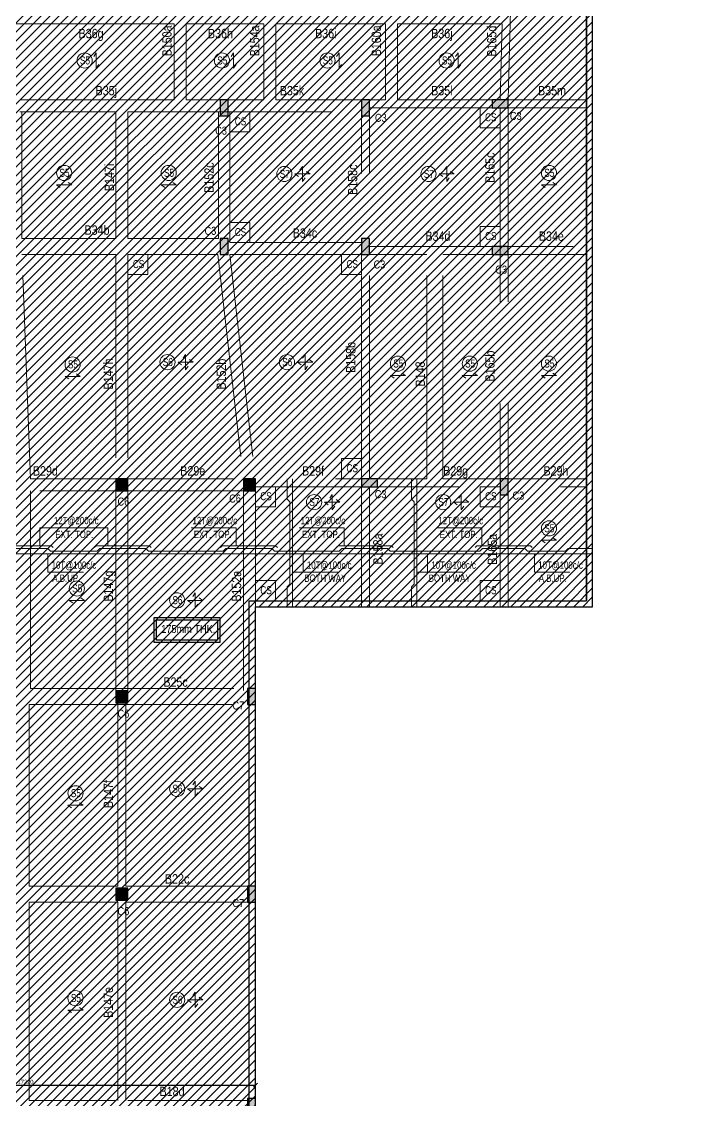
# Model space of a CAD drawing. Header units: millimetres. Extents: x 1112055 to 3390982, y -148532 to 766891.
# Drawn here: x 2850031 to 2875235, y -49255 to -8827 of the extents above; entities that cross this region are included whole.
import ezdxf
from ezdxf.enums import TextEntityAlignment as Align

# ---------------------------------------------------------------- set-up
doc = ezdxf.new("R2010")
doc.units = ezdxf.units.MM
doc.header["$PDMODE"] = 35
doc.header["$PDSIZE"] = -25
doc.linetypes.add('Hidden', pattern=[9.525, 6.35, -3.175])
for name, color, linetype, lineweight in [('B BEAM', 148, 'Continuous', 13), ('B COL. NO.', 3, 'Continuous', 20), ('B FINAL COLUMN', 1, 'Continuous', 30), ('B SLAB NO', 56, 'Continuous', 9), ('B STEEL', 34, 'Continuous', 15), ('B STEEL TEXT', 7, 'Continuous', 15), ('B TITLE BLOCK', 250, 'Continuous', 0), ('B-BEAM NO', 215, 'Continuous', 18), ('g-sol250', 250, 'Continuous', 5)]:
    doc.layers.add(name, color=color, linetype=linetype, lineweight=lineweight)
doc.layers.add('B-COL HT', color=7, linetype='Continuous', lineweight=0, true_color=0x4e4f45)
doc.styles.add('Cali', font='calibri.ttf')
doc.styles.add('Q1', font='g13f12d.shx', dxfattribs={"width": 0.8})
doc.styles.add('SWINC', font='swissc.ttf')
doc.styles.add('SWISS', font='swisscl.ttf')
doc.dimstyles.new('BHOOMI', dxfattribs={"dimtxt": 230, "dimasz": 150, "dimexe": 10, "dimexo": 0, "dimgap": 25, "dimtad": 1, "dimdec": 0, "dimzin": 0, "dimdsep": 46, "dimtxsty": 'SWINC', "dimblk": 'OBLIQUE', "dimcen": 0.09, "dimclrd": 250, "dimclre": 250, "dimclrt": 256, "dimaunit": 1, "dimadec": 3, "dimazin": 0, "dimtfac": 1, "dimtdec": 0, "dimtofl": 0, "dimtmove": 1, "dimatfit": 3, "dimfxl": 100, "dimtolj": 1, "dimtzin": 0, "dimlwd": 9, "dimlwe": 5, "dimarcsym": 0})
doc.dimstyles.new('LEVEL DIM', dxfattribs={"dimtxt": 150, "dimasz": 150, "dimexe": 100, "dimexo": 100, "dimgap": 50, "dimtad": 1, "dimdec": 0, "dimzin": 0, "dimdsep": 46, "dimtxsty": 'Cali', "dimblk": 'OBLIQUE', "dimcen": 0, "dimclrd": 256, "dimclre": 256, "dimclrt": 3, "dimadec": 0, "dimazin": 0, "dimtfac": 1, "dimtdec": 0, "dimtofl": 0, "dimtmove": 1, "dimatfit": 0, "dimfxl": 100, "dimfxlon": 1, "dimtolj": 1, "dimtzin": 0, "dimlwd": -1, "dimlwe": -1, "dimarcsym": 0})

# ---------------------------------------------------------------- blocks, each defined once
blk = doc.blocks.new('_Oblique')
at = {"color": 0, "linetype": 'ByBlock', "lineweight": -2}
blk.add_line((-0.5, -0.5), (0.5, 0.5), dxfattribs=at)
blk = doc.blocks.new('*D6354')
at = {"linetype": 'ByBlock', "transparency": 16777216}
for p, q in [((2841568, -48782), (2841568, -48582)), ((2841568, -48682), (2858788, -48682)), ((2858788, -48782), (2858788, -48582))]:
    blk.add_line(p, q, dxfattribs=at)
at = {"layer": 'Defpoints', "color": 0, "lineweight": 40, "transparency": 16777216}
for p in [(2858788, -48682), (2841568, -49105), (2858788, -49106)]:
    blk.add_point(p, dxfattribs=at)
at = {"transparency": 16777216, "xscale": 150, "yscale": 150, "zscale": 150, "rotation": 180}
blk.add_blockref('_Oblique', (2841568, -48682), dxfattribs=at)
at = {"transparency": 16777216, "xscale": 150, "yscale": 150, "zscale": 150}
blk.add_blockref('_Oblique', (2858788, -48682), dxfattribs=at)
at = {"color": 3, "lineweight": 50, "transparency": 16777216, "insert": (2850178, -48555), "char_height": 150, "attachment_point": 5, "style": 'Cali'}
blk.add_mtext('\\A1;17220', dxfattribs=at)

msp = doc.modelspace()

# ---------------------------------------------------------------- hatches: boundary and pattern name
at = {"layer": 'B-COL HT', "lineweight": 0}
h = msp.add_hatch(color=250, dxfattribs=at)
h.dxf.hatch_style = 1
h.paths.add_polyline_path([(2857768.1, -11756.1), (2857468.1, -11756.1), (2857468.1, -12356.1), (2857768.1, -12356.1)])
h = msp.add_hatch(color=250, dxfattribs=at)
h.dxf.hatch_style = 1
h.paths.add_polyline_path([(2863068.1, -11756.1), (2862768.1, -11756.1), (2862768.1, -12356.1), (2863068.1, -12356.1)])
h = msp.add_hatch(color=250, dxfattribs=at)
h.dxf.hatch_style = 1
h.paths.add_polyline_path([(2868258.2, -12055.9), (2868258.2, -11755.9), (2867658.2, -11755.9), (2867658.2, -12055.9)])
h = msp.add_hatch(color=250, dxfattribs=at)
h.dxf.hatch_style = 1
h.paths.add_polyline_path([(2857768.1, -16956.1), (2857468.1, -16956.1), (2857468.1, -17556.1), (2857768.1, -17556.1)])
h = msp.add_hatch(color=250, dxfattribs=at)
h.dxf.hatch_style = 1
h.paths.add_polyline_path([(2863068.1, -16956.1), (2862768.1, -16956.1), (2862768.1, -17556.1), (2863068.1, -17556.1)])
h = msp.add_hatch(color=250, dxfattribs=at)
h.dxf.hatch_style = 1
h.paths.add_polyline_path([(2868258.2, -17556.1), (2868258.2, -17256.1), (2867658.2, -17256.1), (2867658.2, -17556.1)])
h = msp.add_hatch(color=250, dxfattribs=at)
h.dxf.hatch_style = 1
h.paths.add_polyline_path([(2853563.1, -26406.1), (2854013.1, -26406.1), (2854013.1, -25956.1), (2853563.1, -25956.1)])
h = msp.add_hatch(color=250, dxfattribs=at)
h.dxf.hatch_style = 1
h.paths.add_polyline_path([(2858338.1, -26406.1), (2858788.1, -26406.1), (2858788.1, -25956.1), (2858338.1, -25956.1)])
h = msp.add_hatch(color=250, dxfattribs=at)
h.dxf.hatch_style = 1
h.paths.add_polyline_path([(2862768.1, -25956.1), (2862768.1, -26256.1), (2863368.1, -26256.1), (2863368.1, -25956.1)])
h = msp.add_hatch(color=250, dxfattribs=at)
h.dxf.hatch_style = 1
h.paths.add_polyline_path([(2868258.2, -25956.1), (2867958.2, -25956.1), (2867958.2, -26556.1), (2868258.2, -26556.1)])
h = msp.add_hatch(color=250, dxfattribs=at)
h.dxf.hatch_style = 1
h.paths.add_polyline_path([(2853563.1, -34356.1), (2854013.1, -34356.1), (2854013.1, -33906.1), (2853563.1, -33906.1)])
h = msp.add_hatch(color=250, dxfattribs=at)
h.dxf.hatch_style = 1
h.paths.add_polyline_path([(2858788.1, -33824.6), (2858488.1, -33824.6), (2858488.1, -34424.6), (2858788.1, -34424.6)])
h = msp.add_hatch(color=250, dxfattribs=at)
h.dxf.hatch_style = 1
h.paths.add_polyline_path([(2858788.1, -41229.6), (2858488.1, -41229.6), (2858488.1, -41829.6), (2858788.1, -41829.6)])
h = msp.add_hatch(color=250, dxfattribs=at)
h.dxf.hatch_style = 1
h.paths.add_polyline_path([(2853563.1, -41756.1), (2854013.1, -41756.1), (2854013.1, -41306.1), (2853563.1, -41306.1)])
h = msp.add_hatch(color=250, dxfattribs=at)
h.dxf.hatch_style = 1
h.paths.add_polyline_path([(2858788.1, -49179.6), (2858488.1, -49179.6), (2858488.1, -49779.6), (2858788.1, -49779.6)])
at = {"layer": 'g-sol250', "lineweight": 0}
h = msp.add_hatch(dxfattribs=at)
h.set_pattern_fill('ANSI31', color=250, scale=75)
h.set_pattern_definition([(45, (-724936.02, -684473.6), (-168.379802, 168.379802), [])])
h.paths.add_polyline_path([(2808768.1, -40156.1), (2808768.1, -11756.1), (2834368.1, -11756.1), (2834368.1, -20456.1), (2830868.1, -20456.1), (2830868.1, -31456.1), (2834368.1, -31456.1), (2834368.1, -40156.1)], flags=16)
h.paths.add_polyline_path([(2825618.1, -40504.6), (2825618.1, -40156.1), (2827028.1, -40156.1), (2827028.1, -40504.6)], flags=16)
h.paths.add_polyline_path([(2830038.1, -40156.1), (2830038.1, -40504.7), (2827478.1, -40504.7), (2827478.1, -40156.1)], flags=16)
h.paths.add_polyline_path([(2834368.1, -70556.1), (2858788.1, -70556.1), (2858788.1, -30756.1), (2871418.1, -30756.1), (2871418.1, -5896), (2871418.1, -5756.1), (2858958.1, -5756.1), (2858958.1, -5156.1), (2859188.1, -5156.1), (2859188.1, -3726.1), (2858808.1, -3726.1), (2858808.1, -1416.1), (2859188.1, -1416.1), (2859188.1, 3323.9), (2854103.1, 3323.9), (2854103.1, -5754), (2854221, -5756.1), (2854103.1, -5756.1), (2846294.9, -5756.1), (2819068.1, -5756.1), (2819068.1, 9243.9), (2824918.1, 9243.9), (2824918.1, 11468.9), (2820118.1, 11468.9), (2820118.1, 13543.9), (2819618.1, 13543.9), (2819618.1, 15043.9), (2820118.1, 15043.9), (2820118.1, 32238.9), (2819618.1, 32238.9), (2819618.1, 33738.9), (2820118.1, 33738.9), (2820118.1, 35718.9), (2855901.5, 35718.9), (2855901.5, 35488.9), (2870818.1, 35488.9), (2870818.1, 35488.9), (2871418.1, 35488.9), (2871418.1, 42384.9), (2845094.1, 41923), (2845094.1, 39154.7), (2840592.1, 39154.7), (2840592.1, 38568.9), (2807868.1, 38568.9), (2807868.1, 35569), (2814122.8, 35569), (2814113.5, 13956.4), (2812838.1, 13953.9), (2812838.1, 7598.9), (2810598.2, 7598.9), (2810598.2, -5306.1), (2807868.1, -5306.1), (2807868.1, -70556.1), (2808768.1, -70556.1), (2808768.3, -48507.3), (2834368.3, -48507.3), (2834368.1, -57206.1), (2830638.1, -57206.1), (2830638.1, -70256.1), (2834368.1, -70256.1)])

# ---------------------------------------------------------------- linework, layer by layer
at = {"lineweight": 30}
for points in [[(2854993, -31160.4), (2857462, -31160.4), (2857462, -32095.2), (2854993, -32095.2)], [(2855083.6, -31251), (2857371.4, -31251), (2857371.4, -32004.6), (2855083.6, -32004.6)]]:
    msp.add_lwpolyline(points, close=True, dxfattribs=at)
at = {"layer": 'B BEAM', "linetype": 'Hidden', "ltscale": 1200}
for p, q in [((2868258.1, -11752.2), (2868408.3, -5756.1)), ((2849269.8, -8906), (2855751.5, -8906)), ((2855751.5, -11755.9), (2855751.5, -8906)), ((2856201.5, -11756.1), (2856201.5, -8906)), ((2856201.5, -8906), (2859108.1, -8906)), ((2859108.1, -8906), (2859108.1, -11756.1)), ((2859558.1, -8906), (2859558.1, -11755.9)), ((2859558.1, -8906), (2863658.1, -8906)), ((2863658.1, -8906), (2863658.1, -11755.9)), ((2864108.1, -8906), (2868029.3, -8906)), ((2864108.1, -8906), (2864108.1, -11755.9)), ((2867958, -11755.9), (2868029.3, -8906)), ((2849968.1, -11756.1), (2855751.5, -11755.9)), ((2857468.1, -11756.1), (2856201.5, -11756.1)), ((2857768.1, -11756.1), (2859108.1, -11756.1)), ((2859558.1, -11755.9), (2862768.1, -11755.9)), ((2862768.1, -25956.1), (2862768.1, -11755.9)), ((2863068.1, -25956.1), (2863068.1, -11755.9)), ((2863068.1, -11755.9), (2863658.1, -11755.9)), ((2863068.1, -12055.9), (2867658.2, -12055.9)), ((2864108.1, -11755.9), (2867658.2, -11755.9)), ((2867958.2, -30756.1), (2867958.2, -12055.9)), ((2868258.2, -11755.9), (2871188.1, -11755.9)), ((2868258.2, -30756.1), (2868258.2, -12055.9)), ((2868258.2, -12055.9), (2871188.1, -12055.9)), ((2849968.1, -12205.9), (2853563.1, -12205.9)), ((2850043.1, -16956.1), (2850043.1, -12205.9)), ((2853563.1, -12205.9), (2853563.1, -16956.1)), ((2854013.1, -12205.9), (2862768.2, -12205.9)), ((2854013.1, -12205.9), (2854013.1, -16956.1)), ((2857403.1, -12205.9), (2857403.1, -16956.1)), ((2857833.1, -12205.9), (2857833.1, -17106.1)), ((2850043.1, -16956.1), (2853563.1, -16956.1)), ((2854013.1, -16956.1), (2857403.1, -16956.1)), ((2857833.1, -17106.1), (2862768.1, -17106.1)), ((2863068.1, -17256.1), (2871188.1, -17256.1)), ((2850043.1, -17556.1), (2853563.1, -17556.1)), ((2850363.1, -25956.1), (2850043.1, -17556.1)), ((2853563.1, -17556.1), (2853563.1, -25956.1)), ((2854013.1, -17556.1), (2854013.1, -25956.1)), ((2854013.1, -17556.1), (2857380.2, -17556.1)), ((2857380.2, -17556.1), (2858341, -26006.9)), ((2857833.1, -17556.1), (2858788.1, -25956.1)), ((2857833.1, -17556.1), (2862768.1, -17556.1)), ((2863068.1, -17556.1), (2865213.2, -17556.1)), ((2865213.2, -25956.1), (2865213.2, -17556.1)), ((2865813.2, -25956.1), (2865813.2, -17556.1)), ((2865813.2, -17556.1), (2871188.1, -17556.1)), ((2850363.1, -25956.1), (2865213.2, -25956.1)), ((2858788.1, -26256.1), (2871188.1, -26256.1)), ((2862768.1, -26256.1), (2862768.1, -30756.1)), ((2863068.1, -26256.1), (2863068.1, -30756.1)), ((2865813.2, -25956.1), (2871188.1, -25956.1)), ((2858338.1, -26406.1), (2850363.1, -26406.1)), ((2850363.1, -33824.6), (2850363.1, -26406.1)), ((2853563.1, -26399.6), (2853563.1, -33899.6)), ((2854013.1, -26399.6), (2854013.1, -33899.6)), ((2858338.2, -33899.6), (2858338.2, -26406.1)), ((2858788.2, -30527.5), (2858788.2, -26406.1)), ((2850363.1, -33824.6), (2858488.1, -33824.6)), ((2858788.1, -34056.1), (2858788.1, -33824.6)), ((2853638.1, -34349.6), (2853638.1, -41229.6)), ((2853938.1, -34349.6), (2853938.1, -41229.6)), ((2850313.1, -34424.6), (2858488.1, -34424.6)), ((2850313.1, -41229.6), (2850313.1, -34424.6)), ((2850313.1, -41229.6), (2853638.1, -41229.6)), ((2853938.1, -41229.6), (2858488.1, -41229.6)), ((2850313.1, -41829.6), (2853638.1, -41829.6)), ((2850313.1, -49254.6), (2850313.1, -41829.6)), ((2853638.1, -41829.6), (2853638.1, -49254.6)), ((2853938.2, -41829.6), (2858488.1, -41829.6)), ((2853938.2, -41829.6), (2853938.2, -49254.6)), ((2850313.1, -49254.6), (2853563.1, -49254.6)), ((2854013.1, -49254.6), (2858488.1, -49254.6))]:
    msp.add_line(p, q, dxfattribs=at)
at = {"layer": 'B BEAM', "ltscale": 1200}
msp.add_line((2858788.2, -33824.6), (2858788.2, -30527.5), dxfattribs=at)
at = {"layer": 'B FINAL COLUMN', "color": 1, "lineweight": 30}
msp.add_line((2871188.1, 38378), (2871188.1, -30526.1), dxfattribs=at)
at = {"layer": 'B FINAL COLUMN', "color": 26, "lineweight": 30}
for points in [[(2840592.1, 38569.5), (2807868.1, 38569.5), (2807868.1, -70556.1), (2858788.1, -70556.1), (2858788.1, -30756.1), (2871418.1, -30756.1), (2871418.1, 42384.9), (2845094.1, 41923), (2845094.1, 39154.7), (2840592.1, 39154.7)], [(2808098.2, -70326.1), (2858558.2, -70326.1), (2858558.2, -30527.5), (2871188.2, -30527.5), (2871188.2, 38376.5), (2852149.8, 38377), (2852149.8, 35717.5), (2851933.2, 35717.5), (2851933.2, 41811.5), (2850503.2, 41786.4), (2850503.2, 35717.5), (2850273.2, 35717.5), (2850273.2, 38923.3), (2840822.2, 38923.3), (2840822.2, 38338), (2808098.2, 38338)]]:
    msp.add_lwpolyline(points, close=True, dxfattribs=at)
at = {"layer": 'B FINAL COLUMN', "color": 5, "lineweight": 30}
for points in [[(2857768.1, -11756.1), (2857468.1, -11756.1), (2857468.1, -12356.1), (2857768.1, -12356.1)], [(2863068.1, -11756.1), (2862768.1, -11756.1), (2862768.1, -12356.1), (2863068.1, -12356.1)], [(2868258.2, -12055.9), (2868258.2, -11755.9), (2867658.2, -11755.9), (2867658.2, -12055.9)], [(2857768.1, -16956.1), (2857468.1, -16956.1), (2857468.1, -17556.1), (2857768.1, -17556.1)], [(2863068.1, -16956.1), (2862768.1, -16956.1), (2862768.1, -17556.1), (2863068.1, -17556.1)], [(2868258.2, -17556.1), (2868258.2, -17256.1), (2867658.2, -17256.1), (2867658.2, -17556.1)], [(2853563.1, -26406.1), (2854013.1, -26406.1), (2854013.1, -25956.1), (2853563.1, -25956.1)], [(2858338.1, -26406.1), (2858788.1, -26406.1), (2858788.1, -25956.1), (2858338.1, -25956.1)], [(2862768.1, -25956.1), (2862768.1, -26256.1), (2863368.1, -26256.1), (2863368.1, -25956.1)], [(2868258.2, -25956.1), (2867958.2, -25956.1), (2867958.2, -26556.1), (2868258.2, -26556.1)], [(2853563.1, -34356.1), (2854013.1, -34356.1), (2854013.1, -33906.1), (2853563.1, -33906.1)], [(2858788.1, -33824.6), (2858488.1, -33824.6), (2858488.1, -34424.6), (2858788.1, -34424.6)], [(2858788.1, -41229.6), (2858488.1, -41229.6), (2858488.1, -41829.6), (2858788.1, -41829.6)], [(2853563.1, -41756.1), (2854013.1, -41756.1), (2854013.1, -41306.1), (2853563.1, -41306.1)], [(2858788.1, -49179.6), (2858488.1, -49179.6), (2858488.1, -49779.6), (2858788.1, -49779.6)]]:
    msp.add_lwpolyline(points, close=True, dxfattribs=at)
at = {"layer": 'B SLAB NO', "lineweight": 9}
for points in [[(2852731.4, -10139.7), (2852826.3, -10003.1), (2852826.3, -10572.1), (2852921.1, -10435.5)], [(2857875.6, -10139.7), (2857970.4, -10003.1), (2857970.4, -10572.1), (2858065.3, -10435.5)], [(2861828.9, -10139.7), (2861923.8, -10003.1), (2861923.8, -10572.1), (2862018.6, -10435.5)], [(2866289.5, -10139.7), (2866384.3, -10003.1), (2866384.3, -10572.1), (2866479.2, -10435.5)], [(2860700.8, -14443.3), (2860837.5, -14538.2), (2860268.4, -14538.2), (2860405.1, -14633)], [(2860647.8, -14686), (2860552.9, -14822.7), (2860552.9, -14253.7), (2860458.1, -14390.3)], [(2866102.7, -14443.3), (2866239.4, -14538.2), (2865670.3, -14538.2), (2865807, -14633)], [(2866049.7, -14686), (2865954.8, -14822.7), (2865954.8, -14253.7), (2865860, -14390.3)], [(2851774.9, -14850.9), (2851911.6, -14945.7), (2851342.6, -14945.7), (2851479.2, -15040.6)], [(2855690.5, -14850.9), (2855827.2, -14945.7), (2855258.2, -14945.7), (2855394.8, -15040.6)], [(2869935.1, -14850.9), (2870071.8, -14945.7), (2869502.8, -14945.7), (2869639.4, -15040.6)], [(2856269.8, -21738.9), (2856174.9, -21875.6), (2856174.9, -21306.5), (2856080.1, -21443.2)], [(2860746.9, -21738.9), (2860652.1, -21875.6), (2860652.1, -21306.5), (2860557.3, -21443.2)], [(2856322.8, -21496.2), (2856459.5, -21591), (2855890.4, -21591), (2856027.1, -21685.9)], [(2860800, -21496.2), (2860936.6, -21591), (2860367.6, -21591), (2860504.3, -21685.9)], [(2852090.5, -22027), (2852227.1, -22121.8), (2851658.1, -22121.8), (2851794.8, -22216.6)], [(2864277.5, -21998), (2864414.1, -22092.8), (2863845.1, -22092.8), (2863981.8, -22187.7)], [(2866970.4, -21998), (2867107, -22092.8), (2866538, -22092.8), (2866674.6, -22187.7)], [(2869935.1, -21998), (2870071.8, -22092.8), (2869502.8, -22092.8), (2869639.4, -22187.7)], [(2861762.3, -26984.1), (2861667.4, -27120.8), (2861667.4, -26551.8), (2861572.6, -26688.4)], [(2866596.6, -26984.1), (2866501.7, -27120.8), (2866501.7, -26551.8), (2866406.9, -26688.4)], [(2861815.3, -26741.4), (2861952, -26836.3), (2861382.9, -26836.3), (2861519.6, -26931.1)], [(2866649.6, -26741.4), (2866786.3, -26836.3), (2866217.2, -26836.3), (2866353.9, -26931.1)], [(2869935.1, -28170.7), (2870071.8, -28265.5), (2869502.8, -28265.5), (2869639.4, -28360.3)], [(2856630.9, -30663.6), (2856536, -30800.2), (2856536, -30231.2), (2856441.2, -30367.8)], [(2852250.5, -30423.7), (2852387.1, -30518.6), (2851818.1, -30518.6), (2851954.8, -30613.4)], [(2856683.9, -30420.9), (2856820.6, -30515.7), (2856251.5, -30515.7), (2856388.2, -30610.5)], [(2856683.9, -37487), (2856820.6, -37581.8), (2856251.5, -37581.8), (2856388.2, -37676.6)], [(2856630.9, -37729.7), (2856536, -37866.3), (2856536, -37297.3), (2856441.2, -37433.9)], [(2852200.5, -38098), (2852337.1, -38192.8), (2851768.1, -38192.8), (2851904.8, -38287.7)], [(2856630.9, -45634.6), (2856536, -45771.2), (2856536, -45202.2), (2856441.2, -45338.9)], [(2856683.9, -45391.9), (2856820.6, -45486.7), (2856251.5, -45486.7), (2856388.2, -45581.6)], [(2852200.5, -45775.5), (2852337.1, -45870.3), (2851768.1, -45870.3), (2851904.8, -45965.2)]]:
    msp.add_lwpolyline(points, dxfattribs=at)
for points in [[(2867208.2, -12805.9), (2867958.2, -12805.9), (2867958.2, -12055.9), (2867208.2, -12055.9)], [(2857833.1, -12955.9), (2858583.1, -12955.9), (2858583.1, -12205.9), (2857833.1, -12205.9)], [(2857833.1, -17106.1), (2858583.1, -17106.1), (2858583.1, -16356.1), (2857833.1, -16356.1)], [(2867208.2, -17256.1), (2867958.2, -17256.1), (2867958.2, -16506.1), (2867208.2, -16506.1)], [(2854013.1, -18306.1), (2854763.1, -18306.1), (2854763.1, -17556.1), (2854013.1, -17556.1)], [(2862018.1, -18306.1), (2862768.1, -18306.1), (2862768.1, -17556.1), (2862018.1, -17556.1)], [(2862018.1, -25956.1), (2862768.1, -25956.1), (2862768.1, -25206.1), (2862018.1, -25206.1)], [(2858788.2, -27006.1), (2859538.2, -27006.1), (2859538.2, -26256.1), (2858788.2, -26256.1)], [(2867208.2, -27006.1), (2867958.2, -27006.1), (2867958.2, -26256.1), (2867208.2, -26256.1)], [(2858788.2, -30527.5), (2859538.2, -30527.5), (2859538.2, -29777.5), (2858788.2, -29777.5)], [(2867208.2, -30527.5), (2867958.2, -30527.5), (2867958.2, -29777.5), (2867208.2, -29777.5)]]:
    msp.add_lwpolyline(points, close=True, dxfattribs=at)
for centre in [(2852393.7, -10287.6), (2857537.9, -10287.6), (2861491.2, -10287.6), (2865951.8, -10287.6), (2851627.1, -14499.2), (2855542.7, -14499.2), (2859873.9, -14538.2), (2865275.8, -14538.2), (2869787.3, -14499.2), (2851942.6, -21675.3), (2855495.9, -21591), (2859973, -21591), (2864129.6, -21646.3), (2866822.5, -21646.3), (2869787.3, -21646.3), (2860988.4, -26836.3), (2865822.7, -26836.3), (2869787.3, -27819), (2852102.6, -30072), (2855856.9, -30515.7), (2852052.6, -37746.3), (2855856.9, -37581.8), (2852052.6, -45423.8), (2855856.9, -45486.7)]:
    msp.add_circle(centre, 284.5, dxfattribs=at)
at = {"layer": 'B STEEL', "color": 34, "lineweight": 9, "ltscale": 0.5}
for p, q in [((2860177.5, -25956.1), (2860177.5, -30756.1)), ((2864835.6, -25956.1), (2864835.6, -30756.1)), ((2871418.1, -28768), (2848240.9, -28768))]:
    msp.add_line(p, q, dxfattribs=at)
for points in [[(2859977.5, -25956.1), (2859977.5, -26726), (2860077.5, -26826), (2860077.5, -29905.7), (2859977.5, -30005.7), (2859977.5, -30756.1)], [(2864635.6, -25956.1), (2864635.6, -26726), (2864735.6, -26826), (2864735.6, -29905.7), (2864635.6, -30005.7), (2864635.6, -30756.1)], [(2871418.1, -28568), (2870511.4, -28568), (2870411.4, -28668), (2868982.5, -28668), (2868882.5, -28568), (2867296, -28568), (2867196, -28668), (2863843.5, -28668), (2863743.5, -28568), (2862025.4, -28568), (2861925.4, -28668), (2859505.5, -28668), (2859405.5, -28568), (2857687.5, -28568), (2857587.5, -28668), (2854779.4, -28668), (2854679.4, -28568), (2852961.4, -28568), (2852861.4, -28668), (2851108.1, -28668), (2851008.1, -28568), (2849290.1, -28568), (2849190.1, -28668), (2848240.9, -28668)], [(2851214.2, -28532.6), (2851149.5, -28468), (2849148.7, -28468), (2849084, -28532.6)], [(2854885.5, -28532.6), (2854820.8, -28468), (2852820, -28468), (2852755.3, -28532.6)], [(2859611.6, -28532.6), (2859546.9, -28468), (2857546.1, -28468), (2857481.4, -28532.6)], [(2863949.5, -28532.6), (2863884.9, -28468), (2861884, -28468), (2861819.4, -28532.6)], [(2869154.3, -28532.6), (2869089.7, -28468), (2867088.8, -28468), (2867024.2, -28532.6)]]:
    msp.add_lwpolyline(points, dxfattribs=at)

# ---------------------------------------------------------------- texts
at = {"lineweight": 30, "style": 'SWINC'}
msp.add_text('175mm THK.', height=300, dxfattribs=at).set_placement((2855262.4, -31738.3))
at = {"layer": 'B COL. NO.', "style": 'SWINC'}
for s, p in [('C3', (2863268, -12582.1)), ('C3', (2868322.5, -12513)), ('C3', (2857283.4, -13063.1)), ('C3', (2856885.5, -16816.9)), ('C3', (2863218.2, -18078.4)), ('C3', (2867776.9, -18271.4)), ('C6', (2853625.9, -26963.9)), ('C6', (2857807.2, -26849.8)), ('C3', (2863258.9, -26685.7)), ('C3', (2868420.3, -26739.7)), ('C7', (2857928.7, -34604.3)), ('C6', (2853625.9, -34913.9)), ('C6', (2853625.9, -42313.9)), ('C7', (2857928.7, -42009.3))]:
    msp.add_text(s, height=300, dxfattribs=at).set_placement(p)
at = {"layer": 'B SLAB NO', "lineweight": 9, "style": 'SWISS'}
for s, p in [('S5', (2852217.6, -10432.6)), ('S5', (2857361.8, -10432.6)), ('S5', (2861315.1, -10432.6)), ('S5', (2865775.7, -10432.6)), ('CS', (2858018.7, -12714.2)), ('CS', (2867393.7, -12564.2)), ('S5', (2851450.9, -14644.2)), ('S5', (2855366.5, -14644.2)), ('S7', (2859697.7, -14683.2)), ('S7', (2865099.6, -14683.2)), ('S5', (2869611.1, -14644.2)), ('CS', (2858018.7, -16864.4)), ('CS', (2867393.7, -17014.4)), ('CS', (2854198.7, -18064.4)), ('CS', (2862203.7, -18064.4)), ('S5', (2851766.5, -21820.2)), ('S6', (2855319.7, -21736)), ('S6', (2859796.9, -21736)), ('S5', (2863953.5, -21791.3)), ('S5', (2866646.4, -21791.3)), ('S5', (2869611.1, -21791.3)), ('CS', (2862203.7, -25714.4)), ('CS', (2858973.7, -26764.4)), ('S7', (2860812.2, -26981.3)), ('S7', (2865646.5, -26981.3)), ('CS', (2867393.7, -26764.4)), ('S5', (2869611.1, -27964)), ('S5', (2851926.5, -30217)), ('CS', (2858973.7, -30285.9)), ('CS', (2867393.7, -30285.9)), ('S6', (2855680.8, -30660.7)), ('S5', (2851876.5, -37891.3)), ('S6', (2855680.8, -37726.8)), ('S5', (2851876.5, -45568.8)), ('S6', (2855680.8, -45631.7))]:
    msp.add_text(s, height=300, dxfattribs=at).set_placement(p)
at = {"layer": 'B STEEL TEXT', "style": 'Q1', "width": 0.8}
for s, p in [('12T@200c/c', (2851245, -27662.1)), ('12T@200c/c', (2856434, -27662.1)), ('12T@200c/c', (2860484.4, -27662.1)), ('12T@200c/c', (2865647.1, -27662.1)), ('EXT. TOP.', (2851294.4, -28181.1)), ('EXT. TOP.', (2856483.4, -28181.1)), ('EXT. TOP.', (2860533.8, -28181.1)), ('EXT. TOP.', (2865696.5, -28181.1)), ('10T@100c/c', (2851157.6, -29332.9)), ('10T@100c/c', (2860718.4, -29332.9)), ('10T@100c/c', (2865376.5, -29332.9)), ('10T@100c/c', (2869382.1, -29332.9)), ('A.B.UP.', (2851182.9, -29822.3)), ('BOTH WAY', (2860624.4, -29822.3)), ('BOTH WAY', (2865282.5, -29822.3)), ('A.B.UP.', (2869407.5, -29822.3))]:
    msp.add_text(s, height=275, dxfattribs=at).set_placement(p)
at = {"layer": 'B TITLE BLOCK', "color": 251, "lineweight": 0, "insert": (3042968.6, -44209.7), "char_height": 394.635, "attachment_point": 2, "style": 'SWINC'}
msp.add_mtext_dynamic_manual_height_columns('\\pxsm1,qj;{\\fBankGothic Lt BT|b0|i0|c0|p34;BHOOMI\\P\\ps*,q*;\\fGost|b0|i0|c0|p2;\\H0.8x;- CONSULTANTS -\\C1; }', width=1031890.765, gutter_width=0, heights=[145147.2], dxfattribs=at)
at = {"layer": 'B-BEAM NO', "ltscale": 25, "style": 'SWINC'}
for s, p in [('B36g', (2852634.5, -9449.2)), ('B36h', (2857479.4, -9449.2)), ('B36i', (2861426.6, -9449.2)), ('B36j', (2865774.8, -9449.2)), ('B35j', (2853204.6, -11589.3)), ('B35k', (2860159.6, -11589.3)), ('B35l', (2865773.3, -11589.3)), ('B35m', (2869899.4, -11589.3)), ('B34b', (2852855.5, -16815.7)), ('B34c', (2860646.4, -16927.1)), ('B34d', (2865624.8, -17042.9)), ('B34e', (2869876.1, -17042.9)), ('B29d', (2850922, -25837.7)), ('B29f', (2860946.8, -25837.7)), ('B29h', (2870046.3, -25837.7)), ('B29e', (2856443.2, -25837.7)), ('B29g', (2866290.6, -25837.7)), ('B25c', (2855797.7, -33752.6)), ('B22c', (2855857.6, -41127.5)), ('B18d', (2855668.5, -49094.2))]:
    msp.add_text(s, height=350, dxfattribs=at).set_placement(p, align=Align.CENTER)
for s, p in [('B150a', (2855650.5, -9550.4)), ('B154a', (2858936.4, -9550.4)), ('B160a', (2863493.8, -9548.3)), ('B165d', (2867816.8, -9560)), ('B165c', (2867747.6, -14300.6)), ('B152c', (2857227.9, -14672.6)), ('B147i', (2853497.9, -14666.2)), ('B158c', (2862606.1, -14753.1)), ('B158b', (2862535.9, -21412.4)), ('B165b', (2867747.6, -21736.4)), ('B147h', (2853454.7, -22032.3)), ('B152b', (2857682.9, -22038.8)), ('B148', (2865137.2, -22032.3)), ('B158a', (2863553, -28592.3)), ('B165a', (2867837.8, -28604.8)), ('B147g', (2853454.7, -29985.8)), ('B152a', (2858255.4, -29985.8)), ('B147f', (2853454.7, -37776.4)), ('B147e', (2853454.7, -45585.1))]:
    msp.add_text(s, height=350, rotation=90, dxfattribs=at).set_placement(p, align=Align.CENTER)

# ---------------------------------------------------------------- dimensions: what is measured, and where the dimension line sits
at = {"color": 3, "linetype": 'ByBlock', "lineweight": 50}
dim = msp.add_linear_dim(base=(2858788.1, -48681.6), p1=(2841568.1, -49104.6), p2=(2858788.1, -49106.1), dimstyle='LEVEL DIM', override={"dimpost": '\\X'}, dxfattribs=at)
dim.commit()
dim.dimension.update_dxf_attribs({"geometry": '*D6354', "text_midpoint": (2850178.1, -48554.7)})

# ---------------------------------------------------------------- leaders
at = {"layer": 'B STEEL TEXT'}
for points in [[(2850709.6, -28468), (2850709.6, -27792.9), (2852460.1, -27792.9)], [(2853259.9, -28468), (2853259.9, -27792.9), (2851509.4, -27792.9)], [(2858063.5, -28468), (2858063.5, -27792.9), (2856384.1, -27792.9)], [(2862114, -28468), (2862114, -27792.9), (2860434.5, -27792.9)], [(2867276.6, -28468), (2867276.6, -27792.9), (2865597.2, -27792.9)], [(2851016.7, -28768), (2851016.7, -29455.6), (2852345.6, -29455.6)], [(2860577.5, -28768), (2860577.5, -29455.6), (2861906.5, -29455.6)], [(2865235.6, -28768), (2865235.6, -29455.6), (2866564.5, -29455.6)], [(2869241.3, -28768), (2869241.3, -29455.6), (2870570.2, -29455.6)], [(2860177.5, -29455.6), (2861906.5, -29455.6)], [(2864835.6, -29455.6), (2866564.5, -29455.6)]]:
    msp.add_leader(points, dimstyle='BHOOMI', override={"dimtad": 0, "dimclrd": 256, "dimlwd": 0}, dxfattribs=at)

doc.saveas('drawing.dxf')
